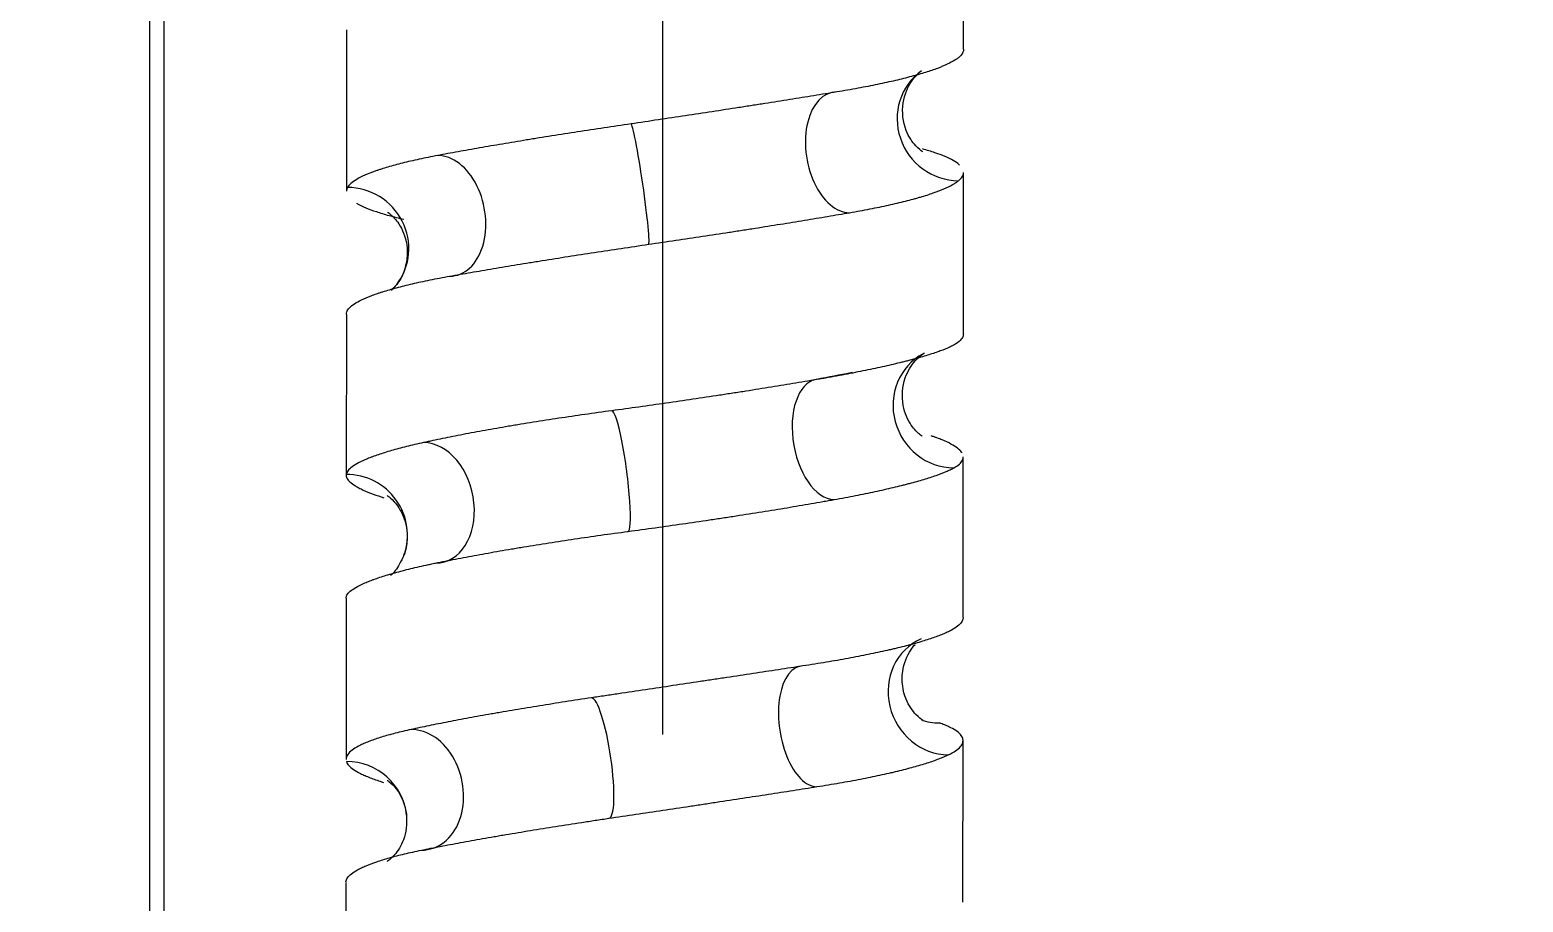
# Model space of a CAD drawing. Header units: millimetres. Extents: x 6110 to 6704, y -2661 to -1821.
# Drawn here: x 6334.11 to 6343.31, y -2311.94 to -2306.56 of the extents above; entities that cross this region are included whole.
import ezdxf

# ---------------------------------------------------------------- set-up
doc = ezdxf.new("R2010")
doc.units = ezdxf.units.MM
doc.header["$LTSCALE"] = 0.1
doc.linetypes.add('CENTERX2', pattern=[101.6, 63.5, -12.7, 12.7, -12.7])
doc.linetypes.add('HIDDEN2', pattern=[4.7625, 3.175, -1.5875])
doc.layers.add('1', color=4, linetype='HIDDEN2', lineweight=13)
doc.layers.add('DIM', color=3, linetype='Continuous', lineweight=9)
doc.layers.add('CENTER', color=1, linetype='CENTERX2')

msp = doc.modelspace()

# ---------------------------------------------------------------- hatches: boundary and pattern name
at = {"layer": 'DIM'}
h = msp.add_hatch(dxfattribs=at)
h.set_pattern_fill('ANSI31', color=2)
edge = h.paths.add_edge_path()
edge.add_line((6619.6172, -2595.9805), (6619.6172, -1962.2056))
edge.add_line((6634.6172, -1966.1101), (6619.6172, -1966.1101))
edge.add_line((6634.6172, -2610.9805), (6634.6172, -1966.1101))
edge.add_line((6634.6172, -2610.9805), (6184.4567, -2610.9805))
edge.add_line((6619.6172, -2595.9805), (6184.4567, -2595.9805))
edge.add_line((6184.4567, -2610.9805), (6184.4567, -2595.9805))

# ---------------------------------------------------------------- linework, layer by layer
at = {"layer": '1', "color": 7, "linetype": 'Continuous', "lineweight": -3}
for p, q in [((6334.8505, -2226.5104), (6334.8505, -2393.225)), ((6334.9393, -2226.5104), (6334.9393, -2393.225)), ((6339.8638, -2306.6844), (6339.8644, -2305.6946)), ((6336.0638, -2306.5651), (6336.0632, -2307.5585)), ((6339.8626, -2308.4373), (6339.8632, -2307.4427)), ((6336.0626, -2308.3169), (6336.062, -2309.308)), ((6339.8614, -2310.1836), (6339.862, -2309.1952)), ((6336.0614, -2310.0656), (6336.0608, -2311.058)), ((6339.8602, -2311.9374), (6339.8608, -2310.9419)), ((6336.0602, -2311.8162), (6336.0596, -2312.8088))]:
    msp.add_line(p, q, dxfattribs=at)
for centre, major_axis, ratio, start_param, end_param in [((6339.8217, -2307.123), (0.2157, -0.3068), 0.967778, 3.145774, 5.683745), ((6339.1219, -2307.3189), (0.0625, -0.3698), 0.604814, 3.039365, 6.181058), ((6337.8699, -2307.5145), (0.0542, -0.3711), 0.048827, 6.277479, 9.416142), ((6336.6623, -2307.7101), (0.0678, -0.3688), 0.678582, 6.158472, 9.300281), ((6336.0749, -2307.9062), (0.2991, -0.2262), 0.983342, 6.282127, 8.507669), ((6339.7909, -2308.8908), (0.1669, -0.3358), 0.954329, 3.167842, 5.839606), ((6339.0223, -2309.0867), (0.065, -0.3693), 0.551935, 3.045886, 6.184537), ((6337.7474, -2309.2823), (0.05, -0.3716), 0.111726, 6.267895, 9.409683), ((6336.5749, -2309.4779), (0.0784, -0.3667), 0.722543, 6.130698, 9.269672), ((6336.0645, -2309.674), (0.3536, -0.1248), 0.989967, 6.278518, 8.195834), ((6339.7536, -2310.6587), (0.1514, -0.3431), 0.933485, 3.141787, 5.890255), ((6338.9177, -2310.8545), (0.0574, -0.3706), 0.499516, 3.064004, 6.20577), ((6337.6258, -2311.05), (0.055, -0.3709), 0.174769, 6.258488, 9.39745), ((6339.7336, -2310.4623), (0.1315, 0.3512), 0.924741, 3.141519, 3.474292), ((6336.4936, -2311.2457), (0.0774, -0.3669), 0.765254, 6.122526, 9.264215), ((6336.061, -2311.4419), (0.3724, 0.0437), 0.989269, 6.273462, 7.73376)]:
    msp.add_ellipse(centre, major_axis=major_axis, ratio=ratio, start_param=start_param, end_param=end_param, dxfattribs=at)
for points, knots in [([(6339.8638, -2306.6843), (6339.8638, -2306.6902), (6339.8609, -2306.7045), (6339.851, -2306.7187), (6339.8385, -2306.7312), (6339.8337, -2306.7353), (6339.8256, -2306.7416), (6339.8227, -2306.7437), (6339.8167, -2306.7478), (6339.8135, -2306.7499), (6339.8101, -2306.752)], [0, 0, 0, 0, 0.258879, 0.629439, 0.629439, 0.81472, 0.81472, 0.90736, 0.90736, 1, 1, 1, 1]), ([(6339.8101, -2306.752), (6339.7969, -2306.7602), (6339.7813, -2306.7684), (6339.7457, -2306.785), (6339.7056, -2306.8015), (6339.6567, -2306.8182), (6339.6167, -2306.8307), (6339.6027, -2306.8349), (6339.581, -2306.8412), (6339.5736, -2306.8433), (6339.5586, -2306.8475), (6339.5509, -2306.8496), (6339.5119, -2306.86), (6339.4789, -2306.8683), (6339.4093, -2306.8846), (6339.3362, -2306.9007), (6339.2559, -2306.9165), (6339.1929, -2306.9281), (6339.1715, -2306.932), (6339.1277, -2306.9396), (6339.1053, -2306.9435), (6339.0826, -2306.9472)], [0, 0, 0, 0, 0.125, 0.125, 0.25, 0.375, 0.375, 0.4375, 0.4375, 0.46875, 0.46875, 0.5, 0.5, 0.625, 0.625, 0.75, 0.875, 0.875, 0.9375, 0.9375, 1, 1, 1, 1]), ([(6339.6141, -2307.316), (6339.6141, -2307.316), (6339.6096, -2307.3134), (6339.5724, -2307.2885), (6339.4976, -2307.1835), (6339.4763, -2307.0157), (6339.5306, -2306.893), (6339.5654, -2306.8528), (6339.5755, -2306.8426)], [0, 0, 0, 0, 0.085029, 0.268698, 0.45745, 0.691172, 0.900759, 1, 1, 1, 1]), ([(6339.0826, -2306.9472), (6339.0368, -2306.9548), (6338.9898, -2306.9625), (6338.8938, -2306.9781), (6338.7955, -2306.9939), (6338.6929, -2307.0102), (6338.6144, -2307.0225), (6338.5879, -2307.0267), (6338.5478, -2307.0329), (6338.5344, -2307.035), (6338.5074, -2307.0392), (6338.4938, -2307.0413), (6338.4259, -2307.0518), (6338.3713, -2307.0602), (6338.2617, -2307.0769), (6338.1515, -2307.0937), (6338.0402, -2307.1103), (6337.9285, -2307.1269), (6337.8723, -2307.1352), (6337.8159, -2307.1434)], [0, 0, 0, 0, 0.125, 0.125, 0.25, 0.375, 0.375, 0.4375, 0.4375, 0.46875, 0.46875, 0.5, 0.5, 0.625, 0.625, 0.75, 0.875, 0.875, 1, 1, 1, 1]), ([(6337.8159, -2307.1434), (6337.7599, -2307.1516), (6337.7045, -2307.1598), (6337.5949, -2307.1763), (6337.4866, -2307.1928), (6337.3806, -2307.2095), (6337.302, -2307.222), (6337.276, -2307.2262), (6337.2371, -2307.2324), (6337.2242, -2307.2345), (6337.1985, -2307.2387), (6337.1857, -2307.2408), (6337.1219, -2307.2512), (6337.0724, -2307.2595), (6336.9758, -2307.2758), (6336.882, -2307.292), (6336.7935, -2307.3077), (6336.7292, -2307.3193), (6336.7081, -2307.3232), (6336.6665, -2307.3309), (6336.6461, -2307.3347), (6336.6261, -2307.3384)], [0, 0, 0, 0, 0.125, 0.125, 0.25, 0.375, 0.375, 0.4375, 0.4375, 0.46875, 0.46875, 0.5, 0.5, 0.625, 0.625, 0.75, 0.875, 0.875, 0.9375, 0.9375, 1, 1, 1, 1]), ([(6336.6261, -2307.3384), (6336.5858, -2307.346), (6336.5476, -2307.3537), (6336.4753, -2307.3694), (6336.4071, -2307.3852), (6336.3468, -2307.4015), (6336.3047, -2307.4139), (6336.2844, -2307.4201), (6336.2653, -2307.4264), (6336.2528, -2307.4306), (6336.2466, -2307.4327), (6336.2169, -2307.4433), (6336.1955, -2307.4517), (6336.1575, -2307.4685), (6336.1243, -2307.4852), (6336.1005, -2307.5019), (6336.0815, -2307.5186), (6336.0743, -2307.5269), (6336.0696, -2307.5351)], [0, 0, 0, 0, 0.125, 0.125, 0.25, 0.375, 0.375, 0.4375, 0.46875, 0.46875, 0.5, 0.5, 0.625, 0.625, 0.75, 0.875, 0.875, 1, 1, 1, 1]), ([(6339.839, -2307.3972), (6339.838, -2307.3962), (6339.8369, -2307.3952), (6339.8262, -2307.3858), (6339.8143, -2307.3775), (6339.786, -2307.3611), (6339.753, -2307.3449), (6339.7108, -2307.3291), (6339.6757, -2307.3174), (6339.6635, -2307.3135), (6339.6377, -2307.3058), (6339.6242, -2307.302), (6339.6102, -2307.2982)], [0, 0, 0, 0, 0.029188, 0.029188, 0.271891, 0.271891, 0.514594, 0.757297, 0.757297, 0.878649, 0.878649, 1, 1, 1, 1]), ([(6339.1613, -2307.6906), (6339.2052, -2307.683), (6339.2472, -2307.6753), (6339.3275, -2307.6597), (6339.4041, -2307.6439), (6339.4732, -2307.6277), (6339.5222, -2307.6153), (6339.546, -2307.6091), (6339.5687, -2307.6029), (6339.5836, -2307.5987), (6339.591, -2307.5965), (6339.6269, -2307.586), (6339.6533, -2307.5776), (6339.7014, -2307.5608), (6339.745, -2307.5441), (6339.7795, -2307.5274), (6339.8019, -2307.5149), (6339.8088, -2307.5107), (6339.8183, -2307.5044), (6339.8213, -2307.5024), (6339.827, -2307.4982), (6339.8297, -2307.4961), (6339.8322, -2307.4941)], [0, 0, 0, 0, 0.125, 0.125, 0.25, 0.375, 0.375, 0.4375, 0.46875, 0.46875, 0.5, 0.5, 0.625, 0.625, 0.75, 0.875, 0.875, 0.9375, 0.9375, 0.96875, 0.96875, 1, 1, 1, 1]), ([(6339.8322, -2307.4941), (6339.8423, -2307.4858), (6339.8499, -2307.4776), (6339.8602, -2307.4611), (6339.8631, -2307.4523), (6339.8632, -2307.4434), (6339.8632, -2307.4429)], [0, 0, 0, 0, 0.485139, 0.485139, 0.970278, 1, 1, 1, 1]), ([(6336.126, -2307.6321), (6336.1277, -2307.6331), (6336.1295, -2307.6341), (6336.1462, -2307.6435), (6336.1634, -2307.6518), (6336.2021, -2307.6682), (6336.2453, -2307.6844), (6336.2973, -2307.7003), (6336.3397, -2307.712), (6336.3544, -2307.7159), (6336.3849, -2307.7236), (6336.4008, -2307.7274), (6336.4171, -2307.7312)], [0, 0, 0, 0, 0.029361, 0.029361, 0.272021, 0.272021, 0.514681, 0.75734, 0.75734, 0.87867, 0.87867, 1, 1, 1, 1]), ([(6336.3152, -2307.6872), (6336.3153, -2307.6871), (6336.3279, -2307.6935), (6336.3899, -2307.7527), (6336.4499, -2307.8896), (6336.4292, -2308.0431), (6336.3922, -2308.1095), (6336.374, -2308.1324)], [0, 0, 0, 0, 0.187492, 0.381914, 0.600777, 0.850014, 1, 1, 1, 1]), ([(6337.924, -2307.8855), (6337.9802, -2307.8774), (6338.036, -2307.8691), (6338.1468, -2307.8527), (6338.2569, -2307.8361), (6338.3655, -2307.8195), (6338.4464, -2307.807), (6338.4733, -2307.8028), (6338.5135, -2307.7965), (6338.5268, -2307.7945), (6338.5535, -2307.7903), (6338.5669, -2307.7882), (6338.6331, -2307.7777), (6338.685, -2307.7695), (6338.7864, -2307.7532), (6338.8855, -2307.737), (6338.9802, -2307.7213), (6339.0494, -2307.7097), (6339.0722, -2307.7058), (6339.1172, -2307.6982), (6339.1395, -2307.6944), (6339.1613, -2307.6906)], [0, 0, 0, 0, 0.125, 0.125, 0.25, 0.375, 0.375, 0.4375, 0.4375, 0.46875, 0.46875, 0.5, 0.5, 0.625, 0.625, 0.75, 0.875, 0.875, 0.9375, 0.9375, 1, 1, 1, 1]), ([(6336.6984, -2308.0818), (6336.7408, -2308.0742), (6336.7844, -2308.0665), (6336.8744, -2308.0509), (6336.967, -2308.0351), (6337.0647, -2308.0188), (6337.14, -2308.0065), (6337.1781, -2308.0002), (6337.2169, -2307.994), (6337.243, -2307.9898), (6337.2561, -2307.9877), (6337.3218, -2307.9772), (6337.3749, -2307.9688), (6337.482, -2307.952), (6337.5902, -2307.9353), (6337.7003, -2307.9187), (6337.8114, -2307.9021), (6337.8675, -2307.8938), (6337.924, -2307.8855)], [0, 0, 0, 0, 0.125, 0.125, 0.25, 0.375, 0.375, 0.4375, 0.46875, 0.46875, 0.5, 0.5, 0.625, 0.625, 0.75, 0.875, 0.875, 1, 1, 1, 1]), ([(6336.0812, -2308.2772), (6336.089, -2308.269), (6336.0993, -2308.2607), (6336.1244, -2308.2442), (6336.1541, -2308.2276), (6336.1931, -2308.2109), (6336.2258, -2308.1984), (6336.2372, -2308.1942), (6336.2553, -2308.1879), (6336.2615, -2308.1858), (6336.2742, -2308.1816), (6336.2807, -2308.1795), (6336.3137, -2308.1691), (6336.3422, -2308.1608), (6336.4029, -2308.1444), (6336.4676, -2308.1283), (6336.5399, -2308.1126), (6336.5972, -2308.1009), (6336.6167, -2308.097), (6336.6569, -2308.0894), (6336.6775, -2308.0856), (6336.6984, -2308.0818)], [0, 0, 0, 0, 0.125, 0.125, 0.25, 0.375, 0.375, 0.4375, 0.4375, 0.46875, 0.46875, 0.5, 0.5, 0.625, 0.625, 0.75, 0.875, 0.875, 0.9375, 0.9375, 1, 1, 1, 1]), ([(6336.0626, -2308.3165), (6336.0627, -2308.3117), (6336.0635, -2308.3069), (6336.068, -2308.2938), (6336.0733, -2308.2855), (6336.0812, -2308.2772)], [0, 0, 0, 0, 0.364369, 0.364369, 1, 1, 1, 1]), ([(6339.8626, -2308.4377), (6339.8626, -2308.4413), (6339.8622, -2308.4447), (6339.8593, -2308.4564), (6339.8504, -2308.4726), (6339.8319, -2308.4883), (6339.8144, -2308.5), (6339.8079, -2308.5039), (6339.7938, -2308.5116), (6339.786, -2308.5154), (6339.7777, -2308.5192)], [0, 0, 0, 0, 0.12374, 0.12374, 0.415827, 0.707913, 0.707913, 0.853957, 0.853957, 1, 1, 1, 1]), ([(6339.7777, -2308.5192), (6339.761, -2308.5268), (6339.742, -2308.5345), (6339.6996, -2308.5501), (6339.6527, -2308.5659), (6339.5972, -2308.5822), (6339.5522, -2308.5945), (6339.5367, -2308.5986), (6339.5126, -2308.6049), (6339.5044, -2308.607), (6339.4877, -2308.6112), (6339.4792, -2308.6133), (6339.4364, -2308.6238), (6339.4003, -2308.6322), (6339.3249, -2308.649), (6339.246, -2308.6657), (6339.1604, -2308.6824), (6339.0936, -2308.6949), (6339.0709, -2308.699), (6339.0362, -2308.7053), (6339.0245, -2308.7074), (6339.0009, -2308.7115), (6338.9891, -2308.7136), (6338.9772, -2308.7156)], [0, 0, 0, 0, 0.125, 0.125, 0.25, 0.375, 0.375, 0.4375, 0.4375, 0.46875, 0.46875, 0.5, 0.5, 0.625, 0.625, 0.75, 0.875, 0.875, 0.9375, 0.9375, 0.96875, 0.96875, 1, 1, 1, 1]), ([(6339.6085, -2309.0665), (6339.6087, -2309.0666), (6339.5985, -2309.0619), (6339.5394, -2309.0075), (6339.4777, -2308.8751), (6339.4912, -2308.7086), (6339.5647, -2308.5966), (6339.6141, -2308.5607), (6339.623, -2308.5541), (6339.624, -2308.555)], [0, 0, 0, 0, 0.134268, 0.275356, 0.432487, 0.615409, 0.768432, 0.89817, 1, 1, 1, 1]), ([(6338.9772, -2308.7156), (6338.9296, -2308.7238), (6338.8811, -2308.7321), (6338.7822, -2308.7486), (6338.6814, -2308.7651), (6338.5769, -2308.7818), (6338.4972, -2308.7943), (6338.4703, -2308.7985), (6338.4298, -2308.8048), (6338.4162, -2308.8069), (6338.3889, -2308.8111), (6338.3752, -2308.8132), (6338.3066, -2308.8236), (6338.2516, -2308.8319), (6338.1414, -2308.8482), (6338.0311, -2308.8643), (6337.9203, -2308.8799), (6337.8093, -2308.8954), (6337.7537, -2308.903), (6337.698, -2308.9106)], [0, 0, 0, 0, 0.125, 0.125, 0.25, 0.375, 0.375, 0.4375, 0.4375, 0.46875, 0.46875, 0.5, 0.5, 0.625, 0.625, 0.75, 0.875, 0.875, 1, 1, 1, 1]), ([(6339.1778, -2308.6757), (6339.1748, -2308.6763), (6339.1065, -2308.6902), (6339.033, -2308.704), (6338.9574, -2308.7174)], [0, 0, 0, 0, 0.044707, 1, 1, 1, 1]), ([(6337.698, -2308.9106), (6337.6419, -2308.9181), (6337.5866, -2308.9258), (6337.4776, -2308.9414), (6337.3701, -2308.9572), (6337.2657, -2308.9734), (6337.1885, -2308.9857), (6337.1629, -2308.9899), (6337.1249, -2308.9961), (6337.1123, -2308.9982), (6337.0872, -2309.0024), (6337.0746, -2309.0045), (6337.0126, -2309.015), (6336.9644, -2309.0234), (6336.8712, -2309.0402), (6336.7809, -2309.0569), (6336.6965, -2309.0736), (6336.6354, -2309.0861), (6336.6154, -2309.0902), (6336.5861, -2309.0965), (6336.5764, -2309.0986), (6336.5572, -2309.1027), (6336.5477, -2309.1048), (6336.5384, -2309.1068)], [0, 0, 0, 0, 0.125, 0.125, 0.25, 0.375, 0.375, 0.4375, 0.4375, 0.46875, 0.46875, 0.5, 0.5, 0.625, 0.625, 0.75, 0.875, 0.875, 0.9375, 0.9375, 0.96875, 0.96875, 1, 1, 1, 1]), ([(6339.8539, -2309.1702), (6339.8531, -2309.1688), (6339.8522, -2309.1674), (6339.8452, -2309.1576), (6339.8368, -2309.1492), (6339.8151, -2309.1324), (6339.7887, -2309.1156), (6339.7529, -2309.0988), (6339.7224, -2309.0863), (6339.7116, -2309.0821), (6339.6945, -2309.0758), (6339.6887, -2309.0737), (6339.6767, -2309.0696), (6339.6706, -2309.0675), (6339.6643, -2309.0654)], [0, 0, 0, 0, 0.038639, 0.038639, 0.278979, 0.278979, 0.519319, 0.75966, 0.75966, 0.87983, 0.87983, 0.939915, 0.939915, 1, 1, 1, 1]), ([(6336.5384, -2309.1068), (6336.5011, -2309.115), (6336.466, -2309.1233), (6336.4, -2309.1398), (6336.3382, -2309.1564), (6336.2846, -2309.1731), (6336.2475, -2309.1856), (6336.2297, -2309.1919), (6336.2132, -2309.1982), (6336.2024, -2309.2024), (6336.1971, -2309.2045), (6336.1716, -2309.215), (6336.1537, -2309.2233), (6336.1226, -2309.2396), (6336.0962, -2309.2558), (6336.0793, -2309.2716), (6336.0672, -2309.2871), (6336.0635, -2309.2948), (6336.0624, -2309.3024)], [0, 0, 0, 0, 0.125, 0.125, 0.25, 0.375, 0.375, 0.4375, 0.46875, 0.46875, 0.5, 0.5, 0.625, 0.625, 0.75, 0.875, 0.875, 1, 1, 1, 1]), ([(6339.0669, -2309.4578), (6339.1126, -2309.4496), (6339.1565, -2309.4413), (6339.2408, -2309.4248), (6339.3217, -2309.4083), (6339.3956, -2309.3916), (6339.4485, -2309.3791), (6339.4743, -2309.3729), (6339.4991, -2309.3666), (6339.5154, -2309.3624), (6339.5234, -2309.3603), (6339.5629, -2309.3498), (6339.5922, -2309.3415), (6339.6465, -2309.3252), (6339.6964, -2309.3091), (6339.7376, -2309.2933), (6339.7651, -2309.2816), (6339.7737, -2309.2778), (6339.7898, -2309.2701), (6339.7973, -2309.2663), (6339.8042, -2309.2625)], [0, 0, 0, 0, 0.125, 0.125, 0.25, 0.375, 0.375, 0.4375, 0.46875, 0.46875, 0.5, 0.5, 0.625, 0.625, 0.75, 0.875, 0.875, 0.9375, 0.9375, 1, 1, 1, 1]), ([(6339.8042, -2309.2625), (6339.8181, -2309.2549), (6339.8294, -2309.2472), (6339.847, -2309.2316), (6339.8586, -2309.2172), (6339.8621, -2309.2025), (6339.862, -2309.1959)], [0, 0, 0, 0, 0.356095, 0.356095, 0.71219, 1, 1, 1, 1]), ([(6336.0624, -2309.3024), (6336.0612, -2309.31), (6336.0625, -2309.3177), (6336.0701, -2309.3333), (6336.0826, -2309.3492), (6336.1048, -2309.3655), (6336.1251, -2309.3779), (6336.1325, -2309.3821), (6336.1445, -2309.3884), (6336.1487, -2309.3905), (6336.1573, -2309.3947), (6336.1618, -2309.3968), (6336.1848, -2309.4074), (6336.2055, -2309.4158), (6336.2484, -2309.4317), (6336.2701, -2309.4391), (6336.2936, -2309.4464)], [0, 0, 0, 0, 0.170104, 0.170104, 0.340208, 0.510312, 0.510312, 0.595364, 0.595364, 0.63789, 0.63789, 0.680416, 0.680416, 0.85052, 0.85052, 1, 1, 1, 1]), ([(6336.3141, -2309.4328), (6336.3141, -2309.4329), (6336.3191, -2309.436), (6336.3544, -2309.4616), (6336.4215, -2309.5557), (6336.4454, -2309.6885), (6336.4287, -2309.7676), (6336.4181, -2309.7988)], [0, 0, 0, 0, 0.121025, 0.347074, 0.575851, 0.837222, 1, 1, 1, 1]), ([(6337.7968, -2309.6539), (6337.8532, -2309.6464), (6337.9094, -2309.6387), (6338.0213, -2309.6231), (6338.1328, -2309.6073), (6338.2435, -2309.5911), (6338.3261, -2309.5788), (6338.3536, -2309.5747), (6338.3948, -2309.5684), (6338.4085, -2309.5663), (6338.4359, -2309.5621), (6338.4495, -2309.56), (6338.5175, -2309.5495), (6338.5709, -2309.5411), (6338.6756, -2309.5244), (6338.7782, -2309.5077), (6338.8769, -2309.491), (6338.9494, -2309.4785), (6338.9733, -2309.4743), (6339.0087, -2309.4681), (6339.0205, -2309.466), (6339.0439, -2309.4619), (6339.0554, -2309.4598), (6339.0669, -2309.4578)], [0, 0, 0, 0, 0.125, 0.125, 0.25, 0.375, 0.375, 0.4375, 0.4375, 0.46875, 0.46875, 0.5, 0.5, 0.625, 0.625, 0.75, 0.875, 0.875, 0.9375, 0.9375, 0.96875, 0.96875, 1, 1, 1, 1]), ([(6336.6122, -2309.849), (6336.6518, -2309.8407), (6336.6928, -2309.8325), (6336.7778, -2309.816), (6336.8656, -2309.7994), (6336.959, -2309.7828), (6337.0311, -2309.7702), (6337.0678, -2309.764), (6337.1052, -2309.7577), (6337.1303, -2309.7535), (6337.143, -2309.7514), (6337.2065, -2309.7409), (6337.258, -2309.7327), (6337.3622, -2309.7164), (6337.4678, -2309.7003), (6337.5759, -2309.6846), (6337.6853, -2309.6691), (6337.7407, -2309.6615), (6337.7968, -2309.6539)], [0, 0, 0, 0, 0.125, 0.125, 0.25, 0.375, 0.375, 0.4375, 0.46875, 0.46875, 0.5, 0.5, 0.625, 0.625, 0.75, 0.875, 0.875, 1, 1, 1, 1]), ([(6336.4181, -2309.7988), (6336.3988, -2309.84), (6336.3718, -2309.8911), (6336.3437, -2309.9182), (6336.3352, -2309.9255)], [0, 0, 0, 0, 0.633254, 1, 1, 1, 1]), ([(6336.0666, -2310.0457), (6336.0707, -2310.0381), (6336.0774, -2310.0303), (6336.0954, -2310.0147), (6336.1183, -2309.9988), (6336.1507, -2309.9826), (6336.1786, -2309.9702), (6336.1885, -2309.9661), (6336.2043, -2309.9598), (6336.2097, -2309.9577), (6336.2208, -2309.9535), (6336.2265, -2309.9514), (6336.2557, -2309.9409), (6336.2812, -2309.9324), (6336.3363, -2309.9157), (6336.3955, -2309.8989), (6336.4629, -2309.8822), (6336.5166, -2309.8697), (6336.535, -2309.8655), (6336.5634, -2309.8593), (6336.573, -2309.8572), (6336.5924, -2309.8531), (6336.6023, -2309.851), (6336.6122, -2309.849)], [0, 0, 0, 0, 0.125, 0.125, 0.25, 0.375, 0.375, 0.4375, 0.4375, 0.46875, 0.46875, 0.5, 0.5, 0.625, 0.625, 0.75, 0.875, 0.875, 0.9375, 0.9375, 0.96875, 0.96875, 1, 1, 1, 1]), ([(6339.8614, -2310.1836), (6339.8614, -2310.1847), (6339.8613, -2310.1859), (6339.8605, -2310.1956), (6339.8573, -2310.204), (6339.846, -2310.2208), (6339.8299, -2310.2376), (6339.8041, -2310.2543), (6339.7811, -2310.2668), (6339.7728, -2310.271), (6339.7594, -2310.2772), (6339.7548, -2310.2793), (6339.7453, -2310.2835), (6339.7404, -2310.2855), (6339.7353, -2310.2876)], [0, 0, 0, 0, 0.03417, 0.03417, 0.275628, 0.275628, 0.517085, 0.758543, 0.758543, 0.879271, 0.879271, 0.939636, 0.939636, 1, 1, 1, 1]), ([(6339.7353, -2310.2876), (6339.7152, -2310.2958), (6339.6929, -2310.3041), (6339.6442, -2310.3206), (6339.5912, -2310.3372), (6339.53, -2310.3538), (6339.4809, -2310.3663), (6339.4556, -2310.3726), (6339.429, -2310.3789), (6339.4111, -2310.3831), (6339.402, -2310.3852), (6339.3559, -2310.3956), (6339.3174, -2310.4039), (6339.2374, -2310.4202), (6339.1542, -2310.4363), (6339.0647, -2310.4521), (6338.9953, -2310.4637), (6338.9717, -2310.4676), (6338.9238, -2310.4752), (6338.8994, -2310.479), (6338.8748, -2310.4828)], [0, 0, 0, 0, 0.125, 0.125, 0.25, 0.375, 0.375, 0.4375, 0.46875, 0.46875, 0.5, 0.5, 0.625, 0.625, 0.75, 0.875, 0.875, 0.9375, 0.9375, 1, 1, 1, 1]), ([(6339.618, -2310.8219), (6339.6178, -2310.8212), (6339.612, -2310.8158), (6339.5736, -2310.7922), (6339.4967, -2310.6868), (6339.4734, -2310.5197), (6339.5244, -2310.3998), (6339.5566, -2310.3595), (6339.5653, -2310.3499)], [0, 0, 0, 0, 0.091069, 0.276288, 0.467011, 0.702928, 0.91362, 1, 1, 1, 1]), ([(6338.8748, -2310.4828), (6338.8251, -2310.4904), (6338.7747, -2310.4981), (6338.6721, -2310.5136), (6338.568, -2310.5294), (6338.4608, -2310.5456), (6338.3792, -2310.558), (6338.3518, -2310.5621), (6338.3104, -2310.5683), (6338.2965, -2310.5704), (6338.2687, -2310.5746), (6338.2547, -2310.5767), (6338.185, -2310.5872), (6338.1293, -2310.5956), (6338.0178, -2310.6124), (6337.9064, -2310.6291), (6337.7951, -2310.6457), (6337.7116, -2310.6582), (6337.6838, -2310.6624), (6337.642, -2310.6686), (6337.6281, -2310.6707), (6337.6003, -2310.6748), (6337.5865, -2310.6769), (6337.5726, -2310.6789)], [0, 0, 0, 0, 0.125, 0.125, 0.25, 0.375, 0.375, 0.4375, 0.4375, 0.46875, 0.46875, 0.5, 0.5, 0.625, 0.625, 0.75, 0.875, 0.875, 0.9375, 0.9375, 0.96875, 0.96875, 1, 1, 1, 1]), ([(6337.5726, -2310.6789), (6337.5176, -2310.6871), (6337.4636, -2310.6953), (6337.3572, -2310.7118), (6337.2527, -2310.7284), (6337.1517, -2310.745), (6337.0774, -2310.7575), (6337.0528, -2310.7617), (6337.0163, -2310.7679), (6337.0042, -2310.77), (6336.9801, -2310.7742), (6336.9681, -2310.7763), (6336.9086, -2310.7868), (6336.8626, -2310.795), (6336.7739, -2310.8114), (6336.6884, -2310.8275), (6336.6092, -2310.8432), (6336.5522, -2310.8549), (6336.5336, -2310.8587), (6336.4972, -2310.8664), (6336.4794, -2310.8702), (6336.4621, -2310.874)], [0, 0, 0, 0, 0.125, 0.125, 0.25, 0.375, 0.375, 0.4375, 0.4375, 0.46875, 0.46875, 0.5, 0.5, 0.625, 0.625, 0.75, 0.875, 0.875, 0.9375, 0.9375, 1, 1, 1, 1]), ([(6339.7708, -2311.0297), (6339.7879, -2311.0215), (6339.8025, -2311.0132), (6339.8268, -2310.9967), (6339.8463, -2310.9801), (6339.8563, -2310.9634), (6339.8601, -2310.9509), (6339.8608, -2310.9467), (6339.8609, -2310.9404), (6339.8607, -2310.9383), (6339.8602, -2310.9341), (6339.8597, -2310.932), (6339.8568, -2310.9215), (6339.852, -2310.9132), (6339.8375, -2310.8968), (6339.8184, -2310.8806), (6339.7897, -2310.8648), (6339.7646, -2310.8531), (6339.7556, -2310.8492), (6339.7364, -2310.8415), (6339.7262, -2310.8377), (6339.7154, -2310.8339)], [0, 0, 0, 0, 0.125, 0.125, 0.25, 0.375, 0.375, 0.4375, 0.4375, 0.46875, 0.46875, 0.5, 0.5, 0.625, 0.625, 0.75, 0.875, 0.875, 0.9375, 0.9375, 1, 1, 1, 1]), ([(6336.4621, -2310.874), (6336.4273, -2310.8816), (6336.3947, -2310.8893), (6336.3339, -2310.9049), (6336.2776, -2310.9208), (6336.2299, -2310.9371), (6336.1974, -2310.9494), (6336.1871, -2310.9536), (6336.1726, -2310.9599), (6336.1679, -2310.962), (6336.1587, -2310.9662), (6336.1543, -2310.9683), (6336.1329, -2310.9788), (6336.1183, -2310.9873), (6336.0941, -2311.0041), (6336.0747, -2311.0208), (6336.065, -2311.0376), (6336.0613, -2311.05), (6336.0607, -2311.0542), (6336.0608, -2311.0584)], [0, 0, 0, 0, 0.133353, 0.133353, 0.266706, 0.400059, 0.400059, 0.466736, 0.466736, 0.500074, 0.500074, 0.533412, 0.533412, 0.666765, 0.666765, 0.800118, 0.933471, 0.933471, 1, 1, 1, 1]), ([(6336.0627, -2311.0708), (6336.0653, -2311.0791), (6336.0703, -2311.0873), (6336.0851, -2311.1039), (6336.1047, -2311.1205), (6336.1336, -2311.1373), (6336.159, -2311.1499), (6336.168, -2311.1541), (6336.1825, -2311.1604), (6336.1875, -2311.1625), (6336.1977, -2311.1667), (6336.203, -2311.1688), (6336.2301, -2311.1793), (6336.2539, -2311.1876), (6336.284, -2311.1972), (6336.2882, -2311.1985), (6336.2925, -2311.1998)], [0, 0, 0, 0, 0.19369, 0.19369, 0.387381, 0.581071, 0.581071, 0.677916, 0.677916, 0.726339, 0.726339, 0.774762, 0.774762, 0.968452, 0.968452, 1, 1, 1, 1]), ([(6338.9606, -2311.2262), (6339.0088, -2311.2186), (6339.0552, -2311.2109), (6339.1448, -2311.1953), (6339.2311, -2311.1795), (6339.3108, -2311.1633), (6339.3682, -2311.1509), (6339.3962, -2311.1447), (6339.4233, -2311.1385), (6339.4412, -2311.1343), (6339.45, -2311.1322), (6339.4934, -2311.1216), (6339.5258, -2311.1132), (6339.5865, -2311.0965), (6339.6428, -2311.0797), (6339.6906, -2311.063), (6339.7232, -2311.0505), (6339.7335, -2311.0463), (6339.7482, -2311.0401), (6339.7529, -2311.038), (6339.7621, -2311.0338), (6339.7665, -2311.0318), (6339.7708, -2311.0297)], [0, 0, 0, 0, 0.125, 0.125, 0.25, 0.375, 0.375, 0.4375, 0.46875, 0.46875, 0.5, 0.5, 0.625, 0.625, 0.75, 0.875, 0.875, 0.9375, 0.9375, 0.96875, 0.96875, 1, 1, 1, 1]), ([(6336.3141, -2311.1873), (6336.3141, -2311.1873), (6336.3165, -2311.1887), (6336.3416, -2311.2038), (6336.4064, -2311.2831), (6336.426, -2311.3579), (6336.4334, -2311.3982)], [0, 0, 0, 0, 0.082866, 0.411727, 0.729794, 1, 1, 1, 1]), ([(6337.6792, -2311.4211), (6337.7347, -2311.4129), (6337.7902, -2311.4047), (6337.9011, -2311.3882), (6338.0118, -2311.3717), (6338.1224, -2311.355), (6338.2052, -2311.3425), (6338.2328, -2311.3384), (6338.2741, -2311.3321), (6338.2879, -2311.33), (6338.3155, -2311.3258), (6338.3293, -2311.3237), (6338.3979, -2311.3133), (6338.4519, -2311.305), (6338.5583, -2311.2887), (6338.6629, -2311.2726), (6338.7642, -2311.2569), (6338.8389, -2311.2453), (6338.8635, -2311.2414), (6338.9124, -2311.2337), (6338.9367, -2311.2299), (6338.9606, -2311.2262)], [0, 0, 0, 0, 0.125, 0.125, 0.25, 0.375, 0.375, 0.4375, 0.4375, 0.46875, 0.46875, 0.5, 0.5, 0.625, 0.625, 0.75, 0.875, 0.875, 0.9375, 0.9375, 1, 1, 1, 1]), ([(6336.4334, -2311.3982), (6336.4354, -2311.458), (6336.4272, -2311.5522), (6336.3586, -2311.6539), (6336.3199, -2311.6835), (6336.3136, -2311.6871), (6336.3136, -2311.6871)], [0, 0, 0, 0, 0.317526, 0.591319, 0.830461, 1, 1, 1, 1]), ([(6336.5251, -2311.6173), (6336.5622, -2311.6098), (6336.6009, -2311.6021), (6336.6815, -2311.5865), (6336.7652, -2311.5707), (6336.855, -2311.5544), (6336.9248, -2311.5421), (6336.9602, -2311.5359), (6336.9966, -2311.5296), (6337.021, -2311.5254), (6337.0333, -2311.5233), (6337.0951, -2311.5128), (6337.1454, -2311.5044), (6337.2476, -2311.4877), (6337.3516, -2311.471), (6337.4588, -2311.4543), (6337.5405, -2311.4418), (6337.568, -2311.4377), (6337.6095, -2311.4314), (6337.6234, -2311.4293), (6337.6512, -2311.4252), (6337.6652, -2311.4231), (6337.6792, -2311.4211)], [0, 0, 0, 0, 0.125, 0.125, 0.25, 0.375, 0.375, 0.4375, 0.46875, 0.46875, 0.5, 0.5, 0.625, 0.625, 0.75, 0.875, 0.875, 0.9375, 0.9375, 0.96875, 0.96875, 1, 1, 1, 1]), ([(6336.0604, -2311.8129), (6336.061, -2311.8047), (6336.0642, -2311.7964), (6336.0753, -2311.7799), (6336.0911, -2311.7633), (6336.1165, -2311.7466), (6336.1391, -2311.734), (6336.1472, -2311.7298), (6336.1604, -2311.7235), (6336.1649, -2311.7214), (6336.1743, -2311.7172), (6336.1791, -2311.7151), (6336.204, -2311.7047), (6336.2261, -2311.6964), (6336.2744, -2311.68), (6336.3271, -2311.6639), (6336.3881, -2311.6481), (6336.437, -2311.6365), (6336.4539, -2311.6326), (6336.4887, -2311.6249), (6336.5067, -2311.6211), (6336.5251, -2311.6173)], [0, 0, 0, 0, 0.125, 0.125, 0.25, 0.375, 0.375, 0.4375, 0.4375, 0.46875, 0.46875, 0.5, 0.5, 0.625, 0.625, 0.75, 0.875, 0.875, 0.9375, 0.9375, 1, 1, 1, 1])]:
    msp.add_open_spline(points, degree=3, knots=knots, dxfattribs=at)
for points in [[(6336.0696, -2307.5351), (6336.0653, -2307.5428), (6336.0632, -2307.5504), (6336.0632, -2307.5581)], [(6336.374, -2308.1324), (6336.3594, -2308.1479), (6336.3475, -2308.1605), (6336.3384, -2308.1697)], [(6336.0614, -2310.0644), (6336.0615, -2310.0581), (6336.0632, -2310.0519), (6336.0666, -2310.0457)]]:
    msp.add_open_spline(points, degree=3, dxfattribs=at)
at = {"layer": 'CENTER'}
msp.add_line((6338.0093, -2152.1552), (6338.0093, -2433.1083), dxfattribs=at)

doc.saveas('drawing.dxf')
